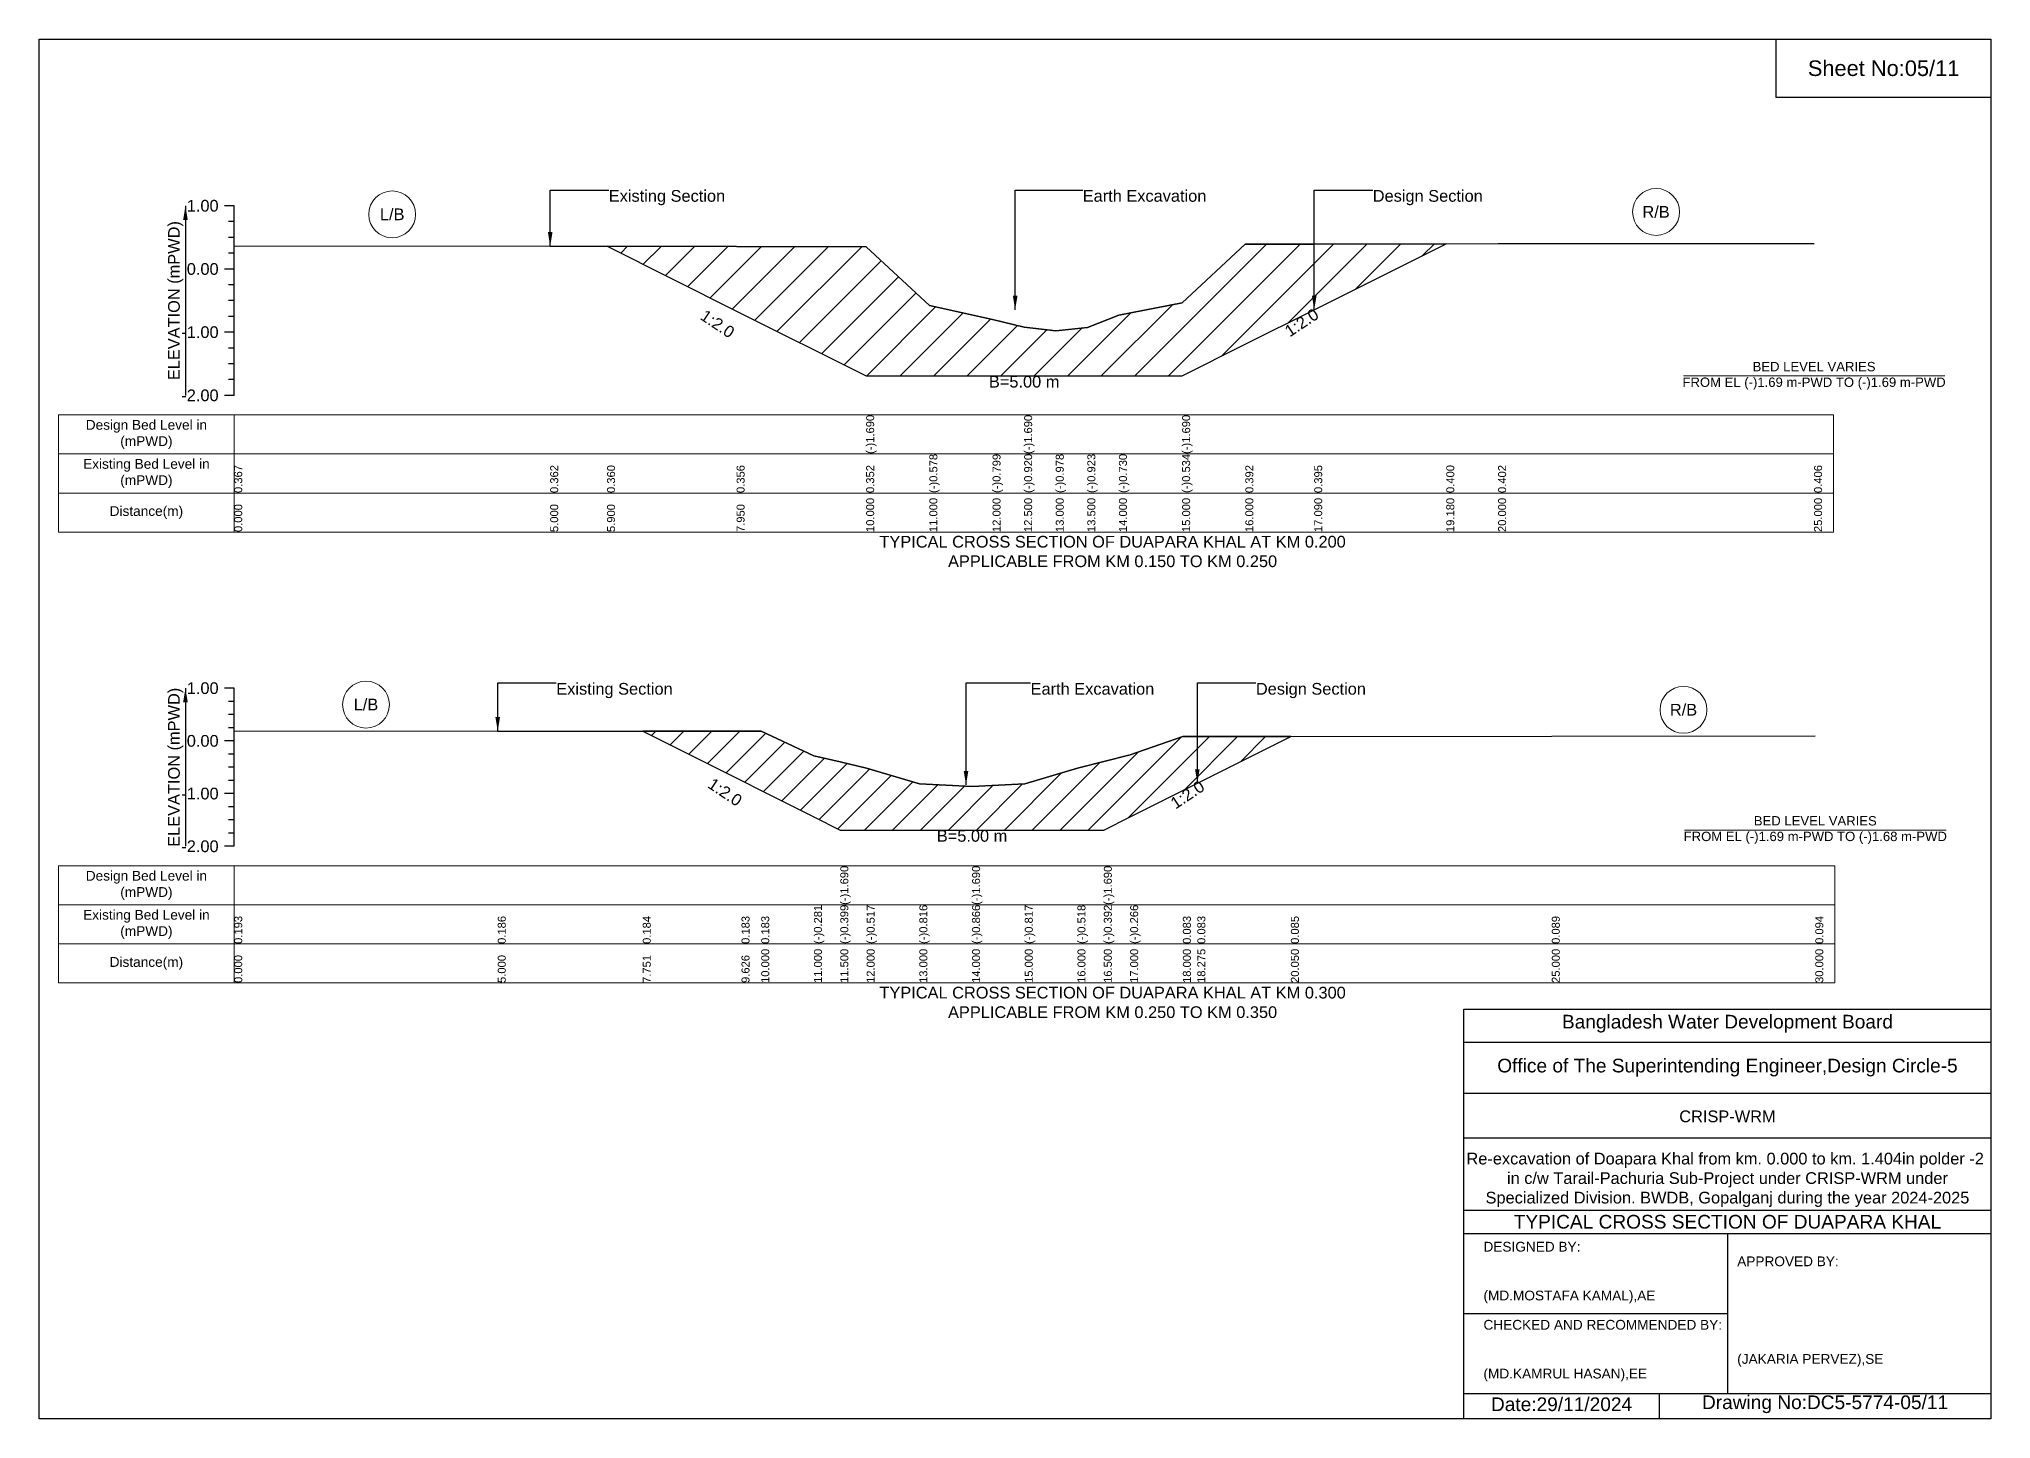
# Model space of a CAD drawing. Header units: inches. Extents: x 91000 to 218000, y -5656 to 7598.
# Drawn here: x 140000 to 148000, y -5656 to 0 of the extents above; entities that cross this region are included whole.
import ezdxf

# ---------------------------------------------------------------- set-up
doc = ezdxf.new("R2010")
doc.units = ezdxf.units.IN
doc.header["$LTSCALE"] = 7
doc.header["$MEASUREMENT"] = 0
for name, color, linetype, lineweight in [('Cross section Data Border', 7, 'Continuous', 9), ('Cross Section Labels', 7, 'Continuous', 9), ('Existing_Bed_Level for Xsection', 7, 'Continuous', 25)]:
    doc.layers.add(name, color=color, linetype=linetype, lineweight=lineweight)
doc.styles.get("Standard").update_dxf_attribs({"font": 'arial.ttf'})
doc.dimstyles.get("Standard").update_dxf_attribs({"dimtxt": 0.18, "dimasz": 0.18, "dimexe": 0.18, "dimexo": 0.0625, "dimgap": 0.09, "dimtad": 0, "dimtih": 1, "dimtoh": 1, "dimdec": 4, "dimzin": 0, "dimdsep": 46, "dimtxsty": 'Standard', "dimcen": 0.09, "dimadec": 0, "dimazin": 0, "dimtfac": 1, "dimtdec": 4, "dimtofl": 0, "dimtmove": 0, "dimatfit": 3, "dimfxl": 1, "dimtolj": 1, "dimtzin": 0, "dimarcsym": 0})

msp = doc.modelspace()

# ---------------------------------------------------------------- hatches: boundary and pattern name
at = {"layer": 'Existing_Bed_Level for Xsection'}
h = msp.add_hatch(dxfattribs=at)
h.set_pattern_fill('ANSI31', color=256, scale=777, style=0)
h.paths.add_polyline_path([(142328, -849.4), (142859, -1114.9), (143390, -1380.4), (143649, -1380.4), (143908, -1380.4), (144037.5, -1380.4), (144167, -1380.4), (144296.5, -1380.4), (144426, -1380.4), (144685, -1380.4), (144944, -1250.9), (145226.3, -1109.8), (145767.6, -839.1), (145226.3, -840.5), (144944, -841.2), (144685, -1081), (144426, -1131.8), (144296.5, -1181.8), (144167, -1196), (144037.5, -1181), (143908, -1149.6), (143649, -1092.4), (143390, -851.5), (142859, -850.5)])
h = msp.add_hatch(dxfattribs=at)
h.set_pattern_fill('ANSI31', color=256, scale=648, style=0)
h.paths.add_polyline_path([(142474.3, -2837.1), (142879.1, -3039.6), (142960, -3080), (143176, -3188), (143284, -3242), (143392, -3242), (143608, -3242), (143824, -3242), (144040, -3242), (144256, -3242), (144364, -3242), (144472, -3188), (144688, -3080), (144747.3, -3050.3), (145130.7, -2858.6), (144747.3, -2859), (144688, -2859), (144472, -2934.4), (144364, -2961.6), (144256, -2988.8), (144040, -3053.4), (143824, -3064), (143608, -3053.2), (143392, -2988.6), (143284, -2963.1), (143176, -2937.6), (142960, -2837.4), (142879.1, -2837.4)])

# ---------------------------------------------------------------- linework, layer by layer
for points in [[(140000, 0), (148000, 0), (148000, -5656), (140000, -5656)], [(147120, 0), (148000, 0), (148000, -240), (147120, -240)]]:
    msp.add_lwpolyline(points, close=True)
for points in [[(145840, -5656), (145840, -3976), (148000, -3976)], [(145840, -4112), (148000, -4112)], [(145840, -4320), (148000, -4320)], [(145840, -4504), (148000, -4504)], [(145840, -4800), (148000, -4800)], [(145840, -4896), (148000, -4896)], [(146920, -4896), (146920, -5552)], [(145840, -5224), (146920, -5224)], [(145840, -5552), (148000, -5552)], [(146640, -5552), (146640, -5656)]]:
    msp.add_lwpolyline(points)
at = {"layer": 'Cross section Data Border'}
for points in [[(140080, -1540.7), (147355, -1540.7), (147355, -2020.7), (140080, -2020.7)], [(140080, -3388.9), (147360, -3388.9), (147360, -3868.9), (140080, -3868.9)]]:
    msp.add_lwpolyline(points, close=True, dxfattribs=at)
for points in [[(140800, -1540.7), (140800, -2020.7)], [(140080, -1700.7), (147355, -1700.7)], [(140080, -1860.7), (147355, -1860.7)], [(140800, -3388.9), (140800, -3868.9)], [(140080, -3548.9), (147360, -3548.9)], [(140080, -3708.9), (147360, -3708.9)]]:
    msp.add_lwpolyline(points, dxfattribs=at)
at = {"layer": 'Cross Section Labels'}
for points in [[(146739.2, -1380.4), (147810.8, -1380.4)], [(146744.2, -3242), (147815.8, -3242)]]:
    msp.add_lwpolyline(points, dxfattribs=at)
for centre in [(141447.5, -718.8), (146627.5, -708.6), (141340, -2728), (146740, -2749.2)]:
    msp.add_circle(centre, 96, dxfattribs=at)
at = {"layer": 'Existing_Bed_Level for Xsection'}
for points in [[(140800, -683.7), (140760, -683.7)], [(140800, -1460.7), (140800, -1201.7), (140800, -942.7), (140800, -683.7)], [(140800, -748.4), (140776, -748.4)], [(140800, -813.2), (140776, -813.2)], [(140800, -877.9), (140776, -877.9)], [(140800, -847.6), (142095, -848.9), (142328, -849.4), (142859, -850.5), (143390, -851.5), (143390, -851.5), (143649, -1092.4), (143908, -1149.6), (144037.5, -1181), (144037.5, -1181), (144167, -1196), (144296.5, -1181.8), (144426, -1131.8), (144685, -1081), (144685, -1081), (144944, -841.2), (145226.3, -840.5), (145767.6, -839.1), (145980, -838.6), (147275, -837.5)], [(140800, -942.7), (140760, -942.7)], [(140800, -1007.4), (140776, -1007.4)], [(140800, -1072.2), (140776, -1072.2)], [(140800, -1136.9), (140776, -1136.9)], [(140800, -1201.7), (140760, -1201.7)], [(140800, -1266.4), (140776, -1266.4)], [(140800, -1331.2), (140776, -1331.2)], [(140800, -1395.9), (140776, -1395.9)], [(140800, -1460.7), (140760, -1460.7)], [(140800, -2660.9), (140760, -2660.9)], [(140800, -2714.9), (140776, -2714.9)], [(140800, -3308.9), (140800, -3092.9), (140800, -2876.9), (140800, -2660.9)], [(140800, -2768.9), (140776, -2768.9)], [(140800, -2876.9), (140760, -2876.9)], [(140800, -2822.9), (140776, -2822.9)], [(140800, -2835.3), (141880, -2836.8), (142474.3, -2837.1), (142879.1, -2837.4), (142960, -2837.4), (143176, -2937.6), (143284, -2963.1), (143284, -2963.1), (143392, -2988.6), (143608, -3053.2), (143824, -3064), (143824, -3064), (144040, -3053.4), (144256, -2988.8), (144364, -2961.6), (144364, -2961.6), (144472, -2934.4), (144688, -2859), (144747.3, -2859), (145130.7, -2858.6), (146200, -2857.7), (147280, -2856.6)], [(140800, -2930.9), (140776, -2930.9)], [(140800, -2984.9), (140776, -2984.9)], [(140800, -3038.9), (140776, -3038.9)], [(140800, -3092.9), (140760, -3092.9)], [(140800, -3146.9), (140776, -3146.9)], [(140800, -3200.9), (140776, -3200.9)], [(140800, -3254.9), (140776, -3254.9)], [(140800, -3308.9), (140760, -3308.9)]]:
    msp.add_lwpolyline(points, dxfattribs=at)
for points in [[(142328, -849.4), (142859, -1114.9), (143390, -1380.4), (143390, -1380.4), (143649, -1380.4), (143908, -1380.4), (144037.5, -1380.4), (144037.5, -1380.4), (144167, -1380.4), (144296.5, -1380.4), (144426, -1380.4), (144685, -1380.4), (144685, -1380.4), (144944, -1250.9), (145226.3, -1109.8), (145767.6, -839.1), (145767.6, -839.1), (145767.6, -839.1), (145226.3, -840.5), (144944, -841.2), (144685, -1081), (144685, -1081), (144426, -1131.8), (144296.5, -1181.8), (144167, -1196), (144037.5, -1181), (144037.5, -1181), (143908, -1149.6), (143649, -1092.4), (143390, -851.5), (143390, -851.5), (142859, -850.5)], [(142474.3, -2837.1), (142879.1, -3039.6), (142960, -3080), (143176, -3188), (143284, -3242), (143284, -3242), (143392, -3242), (143608, -3242), (143824, -3242), (143824, -3242), (144040, -3242), (144256, -3242), (144364, -3242), (144364, -3242), (144472, -3188), (144688, -3080), (144747.3, -3050.3), (145130.7, -2858.6), (145130.7, -2858.6), (145130.7, -2858.6), (144747.3, -2859), (144688, -2859), (144472, -2934.4), (144364, -2961.6), (144364, -2961.6), (144256, -2988.8), (144040, -3053.4), (143824, -3064), (143824, -3064), (143608, -3053.2), (143392, -2988.6), (143284, -2963.1), (143284, -2963.1), (143176, -2937.6), (142960, -2837.4), (142879.1, -2837.4)]]:
    msp.add_lwpolyline(points, close=True, dxfattribs=at)

# ---------------------------------------------------------------- texts
at = {"attachment_point": 5}
for s, insert, char_height in [('Sheet No:05/11', (147560, -120), 64), ('Bangladesh Water Development Board', (146920, -4036), 56), ('Office of The Superintending Engineer,Design Circle-5', (146920, -4216), 56)]:
    msp.add_mtext(s, dxfattribs=dict(at, insert=insert, char_height=char_height))
for s, insert, char_height, width, attachment_point in [('CRISP-WRM', (146920, -4416), 48, 2240, 5), ('Re-excavation of Doapara Khal from km. 0.000 to km. 1.404in polder -2  in c/w Tarail-Pachuria Sub-Project under CRISP-WRM under Specialized Division. BWDB, Gopalganj during the year 2024-2025', (146920, -4676), 48, 2160, 5), ('TYPICAL CROSS SECTION OF DUAPARA KHAL', (146920, -4848), 56, 2240, 5), ('DESIGNED BY:^J^J^J(MD.MOSTAFA KAMAL),AE', (145920, -5056), 40, 1120, 4), ('APPROVED BY:^J^J^J^J^J^J(JAKARIA PERVEZ),SE', (146960, -5216), 40, 1120, 4), ('CHECKED AND RECOMMENDED BY:^J^J^J(MD.KAMRUL HASAN),EE', (145920, -5376), 40, 1120, 4), ('Date:29/11/2024', (146240, -5596), 56, 1120, 5), ('Drawing No:DC5-5774-05/11', (147320, -5596), 56, 1760, 5)]:
    msp.add_mtext(s, dxfattribs=dict(insert=insert, char_height=char_height, width=width, attachment_point=attachment_point))
at = {"layer": 'Cross section Data Border', "char_height": 40, "width": 640, "attachment_point": 5}
for s, insert in [('Design Bed Level in (mPWD)', (140440, -1620.7)), ('Existing Bed Level in (mPWD)', (140440, -1780.7)), ('Distance(m)', (140440, -1940.7)), ('Design Bed Level in (mPWD)', (140440, -3468.9)), ('Existing Bed Level in (mPWD)', (140440, -3628.9)), ('Distance(m)', (140440, -3788.9))]:
    msp.add_mtext(s, dxfattribs=dict(at, insert=insert))
at = {"layer": 'Cross Section Labels'}
for s, insert, char_height, attachment_point in [('Existing Section', (142335, -618.9), 48, 1), ('Earth Excavation', (144277.5, -618.9), 48, 1), ('Design Section', (145466.3, -618.9), 48, 1), ('L/B', (141447.5, -718.8), 48, 5), ('R/B', (146627.5, -708.6), 48, 5), ('BED LEVEL VARIES ^JFROM EL (-)1.69 m-PWD TO (-)1.69 m-PWD', (147275, -1380.4), 38.4, 5), ('B=5.00 m', (144037.5, -1380.4), 48, 2), ('TYPICAL CROSS SECTION OF DUAPARA KHAL AT KM 0.200^JAPPLICABLE FROM KM 0.150 TO KM 0.250', (144400, -2100.7), 48, 5), ('Existing Section', (142120, -2639.3), 48, 1), ('Earth Excavation', (144064, -2639.3), 48, 1), ('Design Section', (144987.3, -2639.3), 48, 1), ('L/B', (141340, -2728), 48, 5), ('R/B', (146740, -2749.2), 48, 5), ('BED LEVEL VARIES ^JFROM EL (-)1.69 m-PWD TO (-)1.68 m-PWD', (147280, -3242), 38.4, 5), ('B=5.00 m', (143824, -3242), 48, 2), ('TYPICAL CROSS SECTION OF DUAPARA KHAL AT KM 0.300^JAPPLICABLE FROM KM 0.250 TO KM 0.350', (144400, -3948.9), 48, 5)]:
    msp.add_mtext(s, dxfattribs=dict(at, insert=insert, char_height=char_height, attachment_point=attachment_point))
at = {"layer": 'Cross Section Labels', "char_height": 48, "attachment_point": 2}
for insert, rotation in [((142794.2, -1147.3), 326.30993), ((145161.5, -1142.1), 33.69007), ((142825.1, -3066.6), 326.30993), ((144693.3, -3077.3), 33.69007)]:
    msp.add_mtext('1:2.0', dxfattribs=dict(at, insert=insert, rotation=rotation))
at = {"layer": 'Existing_Bed_Level for Xsection', "char_height": 48, "attachment_point": 6}
for s, insert in [('1.00', (140736, -683.7)), ('0.00', (140736, -942.7)), ('-1.00', (140736, -1201.7)), ('-2.00', (140736, -1460.7)), ('1.00', (140736, -2660.9)), ('0.00', (140736, -2876.9)), ('-1.00', (140736, -3092.9)), ('-2.00', (140736, -3308.9))]:
    msp.add_mtext(s, dxfattribs=dict(at, insert=insert))
at = {"layer": 'Existing_Bed_Level for Xsection', "rotation": 90}
for s, insert, char_height, attachment_point in [('ELEVATION (mPWD)', (140560, -1072.2), 48, 5), ('(-)1.690', (143390, -1700.7), 32.8, 1), ('(-)1.690', (144037.5, -1700.7), 32.8, 1), ('(-)1.690', (144685, -1700.7), 32.8, 1), ('0.367', (140800, -1860.7), 32.8, 1), ('0.362', (142095, -1860.7), 32.8, 1), ('0.360', (142328, -1860.7), 32.8, 1), ('0.356', (142859, -1860.7), 32.8, 1), ('0.352', (143390, -1860.7), 32.8, 1), ('(-)0.578', (143649, -1860.7), 32.8, 1), ('(-)0.799', (143908, -1860.7), 32.8, 1), ('(-)0.920', (144037.5, -1860.7), 32.8, 1), ('(-)0.978', (144167, -1860.7), 32.8, 1), ('(-)0.923', (144296.5, -1860.7), 32.8, 1), ('(-)0.730', (144426, -1860.7), 32.8, 1), ('(-)0.534', (144685, -1860.7), 32.8, 1), ('0.392', (144944, -1860.7), 32.8, 1), ('0.395', (145226.3, -1860.7), 32.8, 1), ('0.400', (145767.6, -1860.7), 32.8, 1), ('0.402', (145980, -1860.7), 32.8, 1), ('0.406', (147275, -1860.7), 32.8, 1), ('0.000', (140800, -2020.7), 32.8, 1), ('5.000', (142095, -2020.7), 32.8, 1), ('5.900', (142328, -2020.7), 32.8, 1), ('7.950', (142859, -2020.7), 32.8, 1), ('10.000', (143390, -2020.7), 32.8, 1), ('11.000', (143649, -2020.7), 32.8, 1), ('12.000', (143908, -2020.7), 32.8, 1), ('12.500', (144037.5, -2020.7), 32.8, 1), ('13.000', (144167, -2020.7), 32.8, 1), ('13.500', (144296.5, -2020.7), 32.8, 1), ('14.000', (144426, -2020.7), 32.8, 1), ('15.000', (144685, -2020.7), 32.8, 1), ('16.000', (144944, -2020.7), 32.8, 1), ('17.090', (145226.3, -2020.7), 32.8, 1), ('19.180', (145767.6, -2020.7), 32.8, 1), ('20.000', (145980, -2020.7), 32.8, 1), ('25.000', (147275, -2020.7), 32.8, 1), ('ELEVATION (mPWD)', (140560, -2984.9), 48, 5), ('(-)1.690', (143284, -3548.9), 32.8, 1), ('(-)1.690', (143824, -3548.9), 32.8, 1), ('(-)1.690', (144364, -3548.9), 32.8, 1), ('0.193', (140800, -3708.9), 32.8, 1), ('0.186', (141880, -3708.9), 32.8, 1), ('0.184', (142474.3, -3708.9), 32.8, 1), ('0.183', (142879.1, -3708.9), 32.8, 1), ('0.183', (142960, -3708.9), 32.8, 1), ('(-)0.281', (143176, -3708.9), 32.8, 1), ('(-)0.399', (143284, -3708.9), 32.8, 1), ('(-)0.517', (143392, -3708.9), 32.8, 1), ('(-)0.816', (143608, -3708.9), 32.8, 1), ('(-)0.866', (143824, -3708.9), 32.8, 1), ('(-)0.817', (144040, -3708.9), 32.8, 1), ('(-)0.518', (144256, -3708.9), 32.8, 1), ('(-)0.392', (144364, -3708.9), 32.8, 1), ('(-)0.266', (144472, -3708.9), 32.8, 1), ('0.083', (144688, -3708.9), 32.8, 1), ('0.083', (144747.3, -3708.9), 32.8, 1), ('0.085', (145130.7, -3708.9), 32.8, 1), ('0.089', (146200, -3708.9), 32.8, 1), ('0.094', (147280, -3708.9), 32.8, 1), ('0.000', (140800, -3868.9), 32.8, 1), ('5.000', (141880, -3868.9), 32.8, 1), ('7.751', (142474.3, -3868.9), 32.8, 1), ('9.626', (142879.1, -3868.9), 32.8, 1), ('10.000', (142960, -3868.9), 32.8, 1), ('11.000', (143176, -3868.9), 32.8, 1), ('11.500', (143284, -3868.9), 32.8, 1), ('12.000', (143392, -3868.9), 32.8, 1), ('13.000', (143608, -3868.9), 32.8, 1), ('14.000', (143824, -3868.9), 32.8, 1), ('15.000', (144040, -3868.9), 32.8, 1), ('16.000', (144256, -3868.9), 32.8, 1), ('16.500', (144364, -3868.9), 32.8, 1), ('17.000', (144472, -3868.9), 32.8, 1), ('18.000', (144688, -3868.9), 32.8, 1), ('18.275', (144747.3, -3868.9), 32.8, 1), ('20.050', (145130.7, -3868.9), 32.8, 1), ('25.000', (146200, -3868.9), 32.8, 1), ('30.000', (147280, -3868.9), 32.8, 1)]:
    msp.add_mtext(s, dxfattribs=dict(at, insert=insert, char_height=char_height, attachment_point=attachment_point))

# ---------------------------------------------------------------- leaders
at = {"layer": 'Cross Section Labels', "annotation_type": 0, "has_hookline": 1, "hookline_direction": 0}
for points, text_width in [([(142095, -848.9), (142095, -618.9), (142334.9, -618.9)], 467.2), ([(144000.7, -1109.4), (144000.7, -618.9), (144277.4, -618.9)], 497), ([(145226.3, -1109.8), (145226.3, -618.9), (145466.2, -618.9)], 441.2), ([(141880, -2836.8), (141880, -2639.3), (142119.9, -2639.3)], 467.2), ([(143799.3, -3057.1), (143799.3, -2639.3), (144063.9, -2639.3)], 497), ([(144747.3, -3050.3), (144747.3, -2639.3), (144987.3, -2639.3)], 441.2)]:
    msp.add_leader(points, dimstyle='Standard', override={"dimasz": 57.6}, dxfattribs=dict(at, text_width=text_width))
at = {"layer": 'Existing_Bed_Level for Xsection'}
for points in [[(140600, -683.7), (140600, -1460.7)], [(140600, -2660.9), (140600, -3308.9)]]:
    msp.add_leader(points, dimstyle='Standard', override={"dimasz": 57.6}, dxfattribs=at)

doc.saveas('drawing.dxf')
